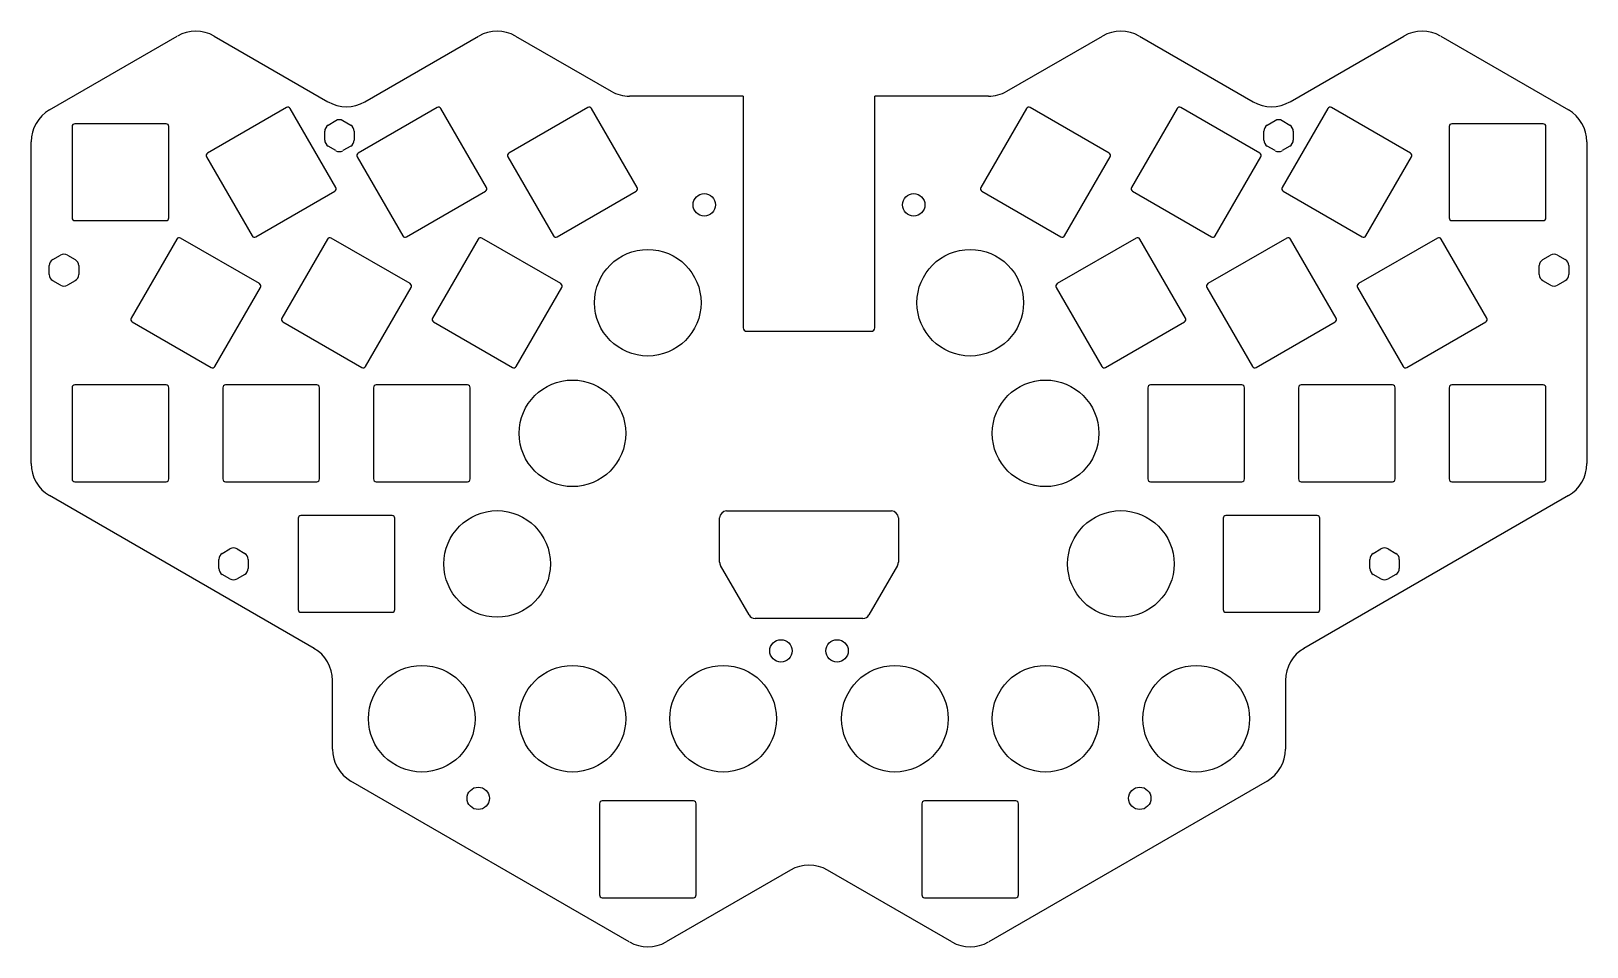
# Model space of a CAD drawing. Header units: millimetres. Extents: x 143 to 365, y -182 to -51.
import ezdxf

# ---------------------------------------------------------------- set-up
doc = ezdxf.new("R2010")
doc.units = ezdxf.units.MM

msp = doc.modelspace()

# ---------------------------------------------------------------- linework, layer by layer
for p, q in [((145.63, -62.26), (163.86, -51.73)), ((169.14, -51.73), (185.36, -61.1)), ((190.64, -61.1), (206.86, -51.73)), ((212.14, -51.73), (225.78, -59.61)), ((282.22, -59.61), (295.86, -51.73)), ((301.14, -51.73), (317.36, -61.1)), ((322.64, -61.1), (338.86, -51.73)), ((344.14, -51.73), (362.37, -62.26)), ((179.43, -61.91), (168.17, -68.41)), ((186.48, -73.32), (179.98, -62.06)), ((200.93, -61.91), (189.67, -68.41)), ((207.98, -73.32), (201.48, -62.06)), ((222.43, -61.91), (211.17, -68.41)), ((229.48, -73.32), (222.98, -62.06)), ((244.61, -60.31), (228.41, -60.31)), ((244.61, -60.31), (244.61, -93.33)), ((279.59, -60.31), (263.39, -60.31)), ((263.39, -93.33), (263.39, -60.31)), ((285.02, -62.06), (278.52, -73.32)), ((296.83, -68.41), (285.57, -61.91)), ((306.52, -62.06), (300.02, -73.32)), ((318.33, -68.41), (307.07, -61.91)), ((328.02, -62.06), (321.52, -73.32)), ((339.83, -68.41), (328.57, -61.91)), ((162.25, -64.24), (149.25, -64.24)), ((185.4, -64.43), (186.5, -63.79)), ((187.5, -63.79), (188.6, -64.43)), ((319.4, -64.43), (320.5, -63.79)), ((321.5, -63.79), (322.6, -64.43)), ((358.75, -64.24), (345.75, -64.24)), ((148.85, -64.64), (148.85, -77.64)), ((162.65, -77.64), (162.65, -64.64)), ((184.9, -66.57), (184.9, -65.3)), ((189.1, -65.3), (189.1, -66.57)), ((318.9, -66.57), (318.9, -65.3)), ((323.1, -65.3), (323.1, -66.57)), ((345.35, -64.64), (345.35, -77.64)), ((359.15, -77.64), (359.15, -64.64)), ((143, -112.7), (143, -66.82)), ((186.5, -68.07), (185.4, -67.44)), ((188.6, -67.44), (187.5, -68.07)), ((320.5, -68.07), (319.4, -67.44)), ((322.6, -67.44), (321.5, -68.07)), ((365, -66.82), (365, -112.7)), ((168.02, -68.96), (174.52, -80.22)), ((189.52, -68.96), (196.02, -80.22)), ((211.02, -68.96), (217.52, -80.22)), ((290.48, -80.22), (296.98, -68.96)), ((311.98, -80.22), (318.48, -68.96)), ((333.48, -80.22), (339.98, -68.96)), ((175.07, -80.37), (186.33, -73.87)), ((196.57, -80.37), (207.83, -73.87)), ((218.07, -80.37), (229.33, -73.87)), ((278.67, -73.87), (289.93, -80.37)), ((300.17, -73.87), (311.43, -80.37)), ((321.67, -73.87), (332.93, -80.37)), ((149.25, -78.04), (162.25, -78.04)), ((345.75, -78.04), (358.75, -78.04)), ((163.77, -80.68), (157.27, -91.94)), ((175.58, -87.03), (164.32, -80.53)), ((185.27, -80.68), (178.77, -91.94)), ((197.08, -87.03), (185.82, -80.53)), ((206.77, -80.68), (200.27, -91.94)), ((218.58, -87.03), (207.32, -80.53)), ((300.68, -80.53), (289.42, -87.03)), ((307.73, -91.94), (301.23, -80.68)), ((322.18, -80.53), (310.92, -87.03)), ((329.23, -91.94), (322.73, -80.68)), ((343.68, -80.53), (332.42, -87.03)), ((350.73, -91.94), (344.23, -80.68)), ((146.09, -83.6), (147.19, -82.96)), ((148.19, -82.96), (149.29, -83.6)), ((358.71, -83.6), (359.81, -82.96)), ((360.81, -82.96), (361.91, -83.6)), ((145.59, -85.74), (145.59, -84.47)), ((149.79, -84.47), (149.79, -85.74)), ((358.21, -85.74), (358.21, -84.47)), ((362.41, -84.47), (362.41, -85.74)), ((147.19, -87.25), (146.09, -86.61)), ((149.29, -86.61), (148.19, -87.25)), ((169.23, -98.84), (175.73, -87.58)), ((190.73, -98.84), (197.23, -87.58)), ((212.23, -98.84), (218.73, -87.58)), ((289.27, -87.58), (295.77, -98.84)), ((310.77, -87.58), (317.27, -98.84)), ((332.27, -87.58), (338.77, -98.84)), ((359.81, -87.25), (358.71, -86.61)), ((361.91, -86.61), (360.81, -87.25)), ((157.42, -92.49), (168.68, -98.99)), ((178.92, -92.49), (190.18, -98.99)), ((200.42, -92.49), (211.68, -98.99)), ((296.32, -98.99), (307.58, -92.49)), ((317.82, -98.99), (329.08, -92.49)), ((339.32, -98.99), (350.58, -92.49)), ((245.11, -93.83), (262.89, -93.83)), ((148.85, -101.88), (148.85, -114.88)), ((162.25, -101.48), (149.25, -101.48)), ((162.65, -114.88), (162.65, -101.88)), ((170.35, -101.88), (170.35, -114.88)), ((183.75, -101.48), (170.75, -101.48)), ((184.15, -114.88), (184.15, -101.88)), ((191.85, -101.88), (191.85, -114.88)), ((205.25, -101.48), (192.25, -101.48)), ((205.65, -114.88), (205.65, -101.88)), ((302.35, -101.88), (302.35, -114.88)), ((315.75, -101.48), (302.75, -101.48)), ((316.15, -114.88), (316.15, -101.88)), ((323.85, -101.88), (323.85, -114.88)), ((337.25, -101.48), (324.25, -101.48)), ((337.65, -114.88), (337.65, -101.88)), ((345.35, -101.88), (345.35, -114.88)), ((358.75, -101.48), (345.75, -101.48)), ((359.15, -114.88), (359.15, -101.88)), ((149.25, -115.28), (162.25, -115.28)), ((170.75, -115.28), (183.75, -115.28)), ((192.25, -115.28), (205.25, -115.28)), ((302.75, -115.28), (315.75, -115.28)), ((324.25, -115.28), (337.25, -115.28)), ((345.75, -115.28), (358.75, -115.28)), ((183.37, -139.05), (145.63, -117.26)), ((362.37, -117.26), (324.63, -139.05)), ((242.25, -119.45), (265.75, -119.45)), ((181.1, -120.5), (181.1, -133.5)), ((194.5, -120.1), (181.5, -120.1)), ((194.9, -133.5), (194.9, -120.5)), ((241.25, -126.75), (241.25, -120.45)), ((266.75, -120.45), (266.75, -126.75)), ((313.1, -120.5), (313.1, -133.5)), ((326.5, -120.1), (313.5, -120.1)), ((326.9, -133.5), (326.9, -120.5)), ((169.78, -127.64), (169.78, -126.36)), ((170.27, -125.5), (171.37, -124.86)), ((172.38, -124.86), (173.48, -125.5)), ((173.97, -126.36), (173.97, -127.64)), ((334.02, -127.64), (334.02, -126.36)), ((334.52, -125.5), (335.62, -124.86)), ((336.63, -124.86), (337.73, -125.5)), ((338.23, -126.36), (338.23, -127.64)), ((171.37, -129.14), (170.27, -128.5)), ((173.48, -128.5), (172.38, -129.14)), ((245.44, -134.28), (241.38, -127.25)), ((266.62, -127.25), (262.56, -134.28)), ((335.62, -129.14), (334.52, -128.5)), ((337.73, -128.5), (336.63, -129.14)), ((181.5, -133.9), (194.5, -133.9)), ((261.69, -134.78), (246.31, -134.78)), ((313.5, -133.9), (326.5, -133.9)), ((186, -153.4), (186, -143.61)), ((322, -143.61), (322, -153.4)), ((228.36, -180.91), (188.63, -157.97)), ((319.37, -157.97), (279.64, -180.91)), ((224.1, -161.2), (224.1, -174.2)), ((237.5, -160.8), (224.5, -160.8)), ((237.9, -174.2), (237.9, -161.2)), ((270.1, -161.2), (270.1, -174.2)), ((283.5, -160.8), (270.5, -160.8)), ((283.9, -174.2), (283.9, -161.2)), ((251.36, -170.67), (233.64, -180.91)), ((274.36, -180.91), (256.64, -170.67)), ((224.5, -174.6), (237.5, -174.6)), ((270.5, -174.6), (283.5, -174.6))]:
    msp.add_line(p, q)
for centre, radius in [((239.06, -75.8), 1.6), ((268.94, -75.8), 1.6), ((231, -89.76), 7.6), ((277, -89.76), 7.6), ((220.25, -108.38), 7.6), ((287.75, -108.38), 7.6), ((209.5, -127), 7.6), ((298.5, -127), 7.6), ((250, -139.41), 1.6), ((258, -139.41), 1.6), ((198.75, -149.08), 7.6), ((220.25, -149.08), 7.6), ((241.75, -149.08), 7.6), ((266.25, -149.08), 7.6), ((287.75, -149.08), 7.6), ((309.25, -149.08), 7.6), ((206.81, -160.43), 1.6), ((301.19, -160.43), 1.6)]:
    msp.add_circle(centre, radius)
for centre, radius, start, end in [((166.5, -56.3), 5.27, 59.9994, 120.0005), ((209.5, -56.3), 5.27, 59.9994, 120.0006), ((298.5, -56.3), 5.27, 59.9994, 120.0006), ((341.5, -56.3), 5.27, 59.9995, 120.0006), ((228.41, -55.04), 5.27, 239.9994, 270), ((279.59, -55.04), 5.27, 270, 300.0006), ((179.63, -62.26), 0.4, 30, 120), ((188, -56.54), 5.27, 239.9994, 300.0006), ((201.13, -62.26), 0.4, 30, 120), ((222.63, -62.26), 0.4, 30, 120), ((285.37, -62.26), 0.4, 60, 150), ((306.87, -62.26), 0.4, 60, 150), ((320, -56.54), 5.27, 239.9994, 300.0006), ((328.37, -62.26), 0.4, 60, 150), ((148.27, -66.82), 5.27, 120.0005, 180), ((149.25, -64.64), 0.4, 90, 180), ((162.25, -64.64), 0.4, 0, 90), ((187, -64.66), 1, 59.9476, 120.0524), ((321, -64.66), 1, 59.9476, 120.0524), ((345.75, -64.64), 0.4, 90, 180), ((358.75, -64.64), 0.4, 0, 90), ((359.73, -66.82), 5.27, 0, 59.9995), ((185.9, -65.3), 1, 120.0524, 180), ((185.9, -66.57), 1, 180, 239.9476), ((188.1, -65.3), 1, 0, 59.9476), ((188.1, -66.57), 1, 300.0524, 0), ((319.9, -65.3), 1, 120.0524, 180), ((319.9, -66.57), 1, 180, 239.9476), ((322.1, -65.3), 1, 0, 59.9476), ((322.1, -66.57), 1, 300.0524, 0), ((168.37, -68.76), 0.4, 120, 210), ((187, -67.21), 1, 239.9476, 300.0524), ((189.87, -68.76), 0.4, 120, 210), ((211.37, -68.76), 0.4, 120, 210), ((296.63, -68.76), 0.4, 330, 60), ((318.13, -68.76), 0.4, 330, 60), ((321, -67.21), 1, 239.9476, 300.0524), ((339.63, -68.76), 0.4, 330, 60), ((186.13, -73.52), 0.4, 300, 30), ((207.63, -73.52), 0.4, 300, 30), ((229.13, -73.52), 0.4, 300, 30), ((278.87, -73.52), 0.4, 150, 240), ((300.37, -73.52), 0.4, 150, 240), ((321.87, -73.52), 0.4, 150, 240), ((149.25, -77.64), 0.4, 180, 270), ((162.25, -77.64), 0.4, 270, 0), ((345.75, -77.64), 0.4, 180, 270), ((358.75, -77.64), 0.4, 270, 0), ((164.12, -80.88), 0.4, 60, 150), ((174.87, -80.02), 0.4, 210, 300), ((185.62, -80.88), 0.4, 60, 150), ((196.37, -80.02), 0.4, 210, 300), ((207.12, -80.88), 0.4, 60, 150), ((217.87, -80.02), 0.4, 210, 300), ((290.13, -80.02), 0.4, 240, 330), ((300.88, -80.88), 0.4, 30, 120), ((311.63, -80.02), 0.4, 240, 330), ((322.38, -80.88), 0.4, 30, 120), ((333.13, -80.02), 0.4, 240, 330), ((343.88, -80.88), 0.4, 30, 120), ((146.59, -84.47), 1, 120.0524, 180), ((147.69, -83.83), 1, 59.9476, 120.0524), ((148.79, -84.47), 1, 0, 59.9476), ((359.21, -84.47), 1, 120.0524, 180), ((360.31, -83.83), 1, 59.9476, 120.0524), ((361.41, -84.47), 1, 0, 59.9476), ((146.59, -85.74), 1, 180, 239.9476), ((148.79, -85.74), 1, 300.0524, 0), ((359.21, -85.74), 1, 180, 239.9476), ((361.41, -85.74), 1, 300.0524, 0), ((147.69, -86.38), 1, 239.9476, 300.0524), ((175.38, -87.38), 0.4, 330, 60), ((196.88, -87.38), 0.4, 330, 60), ((218.38, -87.38), 0.4, 330, 60), ((289.62, -87.38), 0.4, 120, 210), ((311.12, -87.38), 0.4, 120, 210), ((332.62, -87.38), 0.4, 120, 210), ((360.31, -86.38), 1, 239.9476, 300.0524), ((157.62, -92.14), 0.4, 150, 240), ((179.12, -92.14), 0.4, 150, 240), ((200.62, -92.14), 0.4, 150, 240), ((307.38, -92.14), 0.4, 300, 30), ((328.88, -92.14), 0.4, 300, 30), ((350.38, -92.14), 0.4, 300, 30), ((245.11, -93.33), 0.5, 180, 270), ((262.89, -93.33), 0.5, 270, 0), ((168.88, -98.64), 0.4, 240, 330), ((190.38, -98.64), 0.4, 240, 330), ((211.88, -98.64), 0.4, 240, 330), ((296.12, -98.64), 0.4, 210, 300), ((317.62, -98.64), 0.4, 210, 300), ((339.12, -98.64), 0.4, 210, 300), ((149.25, -101.88), 0.4, 90, 180), ((162.25, -101.88), 0.4, 0, 90), ((170.75, -101.88), 0.4, 90, 180), ((183.75, -101.88), 0.4, 0, 90), ((192.25, -101.88), 0.4, 90, 180), ((205.25, -101.88), 0.4, 0, 90), ((302.75, -101.88), 0.4, 90, 180), ((315.75, -101.88), 0.4, 0, 90), ((324.25, -101.88), 0.4, 90, 180), ((337.25, -101.88), 0.4, 0, 90), ((345.75, -101.88), 0.4, 90, 180), ((358.75, -101.88), 0.4, 0, 90), ((148.27, -112.7), 5.27, 180, 239.9994), ((359.73, -112.7), 5.27, 300.0006, 0), ((149.25, -114.88), 0.4, 180, 270), ((162.25, -114.88), 0.4, 270, 0), ((170.75, -114.88), 0.4, 180, 270), ((183.75, -114.88), 0.4, 270, 0), ((192.25, -114.88), 0.4, 180, 270), ((205.25, -114.88), 0.4, 270, 0), ((302.75, -114.88), 0.4, 180, 270), ((315.75, -114.88), 0.4, 270, 0), ((324.25, -114.88), 0.4, 180, 270), ((337.25, -114.88), 0.4, 270, 0), ((345.75, -114.88), 0.4, 180, 270), ((358.75, -114.88), 0.4, 270, 0), ((242.25, -120.45), 1, 90, 180), ((265.75, -120.45), 1, 0, 90), ((181.5, -120.5), 0.4, 90, 180), ((194.5, -120.5), 0.4, 0, 90), ((313.5, -120.5), 0.4, 90, 180), ((326.5, -120.5), 0.4, 0, 90), ((170.78, -126.36), 1, 120.0524, 180), ((171.88, -125.73), 1, 59.9476, 120.0524), ((172.97, -126.36), 1, 0, 59.9476), ((335.02, -126.36), 1, 120.0524, 180), ((336.12, -125.73), 1, 59.9476, 120.0524), ((337.23, -126.36), 1, 0, 59.9476), ((170.78, -127.64), 1, 180, 239.9476), ((172.97, -127.64), 1, 300.0524, 0), ((242.25, -126.75), 1, 180, 210), ((265.75, -126.75), 1, 330, 0), ((335.02, -127.64), 1, 180, 239.9476), ((337.23, -127.64), 1, 300.0524, 0), ((171.88, -128.27), 1, 239.9476, 300.0524), ((336.12, -128.27), 1, 239.9476, 300.0524), ((181.5, -133.5), 0.4, 180, 270), ((194.5, -133.5), 0.4, 270, 0), ((246.31, -133.78), 1, 210, 270), ((261.69, -133.78), 1, 270, 330), ((313.5, -133.5), 0.4, 180, 270), ((326.5, -133.5), 0.4, 270, 0), ((180.73, -143.61), 5.27, 0, 59.9994), ((327.27, -143.61), 5.27, 120.0006, 180), ((191.27, -153.4), 5.27, 180, 239.9994), ((316.73, -153.4), 5.27, 300.0006, 0), ((224.5, -161.2), 0.4, 90, 180), ((237.5, -161.2), 0.4, 0, 90), ((270.5, -161.2), 0.4, 90, 180), ((283.5, -161.2), 0.4, 0, 90), ((254, -175.23), 5.27, 59.9994, 120.0006), ((224.5, -174.2), 0.4, 180, 270), ((237.5, -174.2), 0.4, 270, 0), ((270.5, -174.2), 0.4, 180, 270), ((283.5, -174.2), 0.4, 270, 0), ((231, -176.34), 5.27, 239.9994, 300.0006), ((277, -176.34), 5.27, 239.9994, 300.0006)]:
    msp.add_arc(centre, radius, start, end)

doc.saveas('drawing.dxf')
